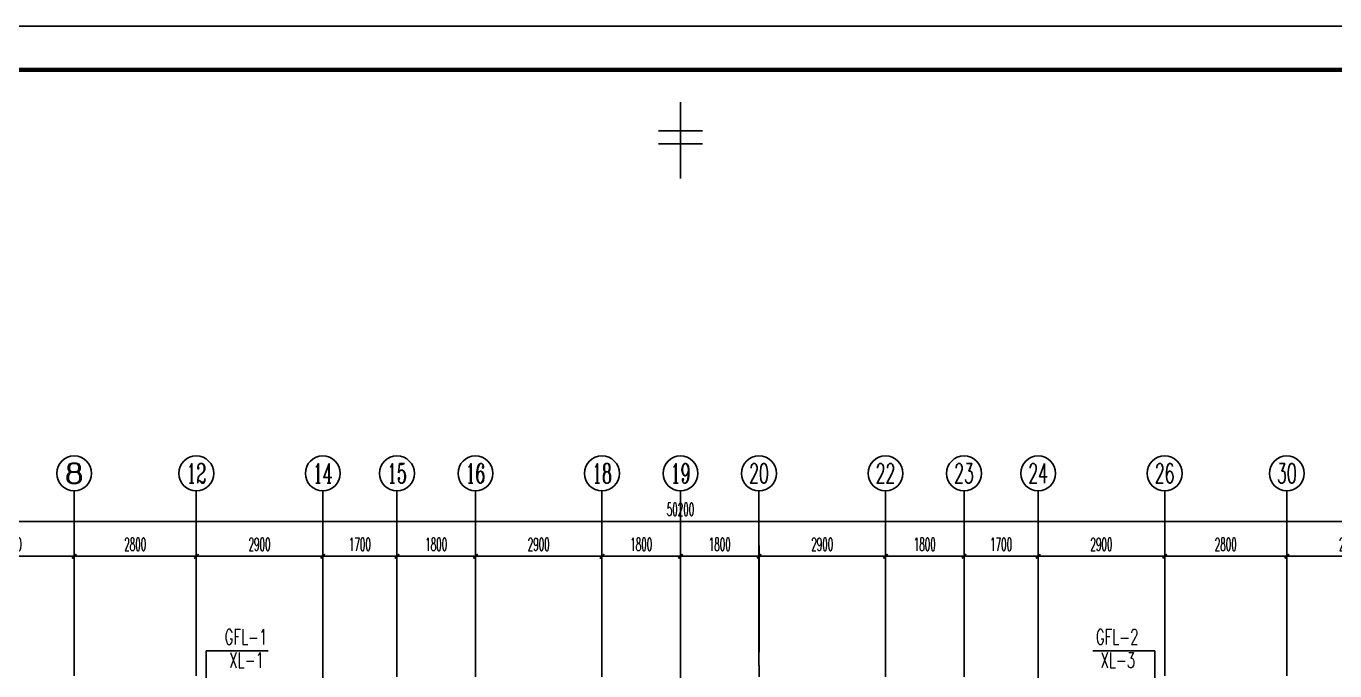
# Model space of a CAD drawing. Extents: x 27938 to 1507990, y 110129 to 923079.
# Drawn here: x 837917 to 867918, y 455457 to 470232 of the extents above; entities that cross this region are included whole.
import ezdxf
from ezdxf.enums import TextEntityAlignment as Align

# ---------------------------------------------------------------- set-up
doc = ezdxf.new("R2010")
doc.units = 0
doc.header["$LTSCALE"] = 1000
doc.header["$MEASUREMENT"] = 0
doc.linetypes.add('DOTE', pattern=[2.42, 2, -0.2, 0.02, -0.2])
for name, color, linetype in [('AXIS', 3, 'Continuous'), ('AXIS_TEXT', 7, 'Continuous'), ('DIM_不分区消火栓', 1, 'Continuous'), ('DIM_管井排水', 5, 'Continuous'), ('DOTE', 1, 'Continuous'), ('图框', 140, 'Continuous')]:
    doc.layers.add(name, color=color, linetype=linetype)
doc.layers.add('yichutu', color=7, linetype='Continuous', true_color=0xffffff, plot=False)
doc.styles.add('_TCH_AXIS', font='COMPLEX', dxfattribs={"bigfont": 'GBCBIG'})
doc.styles.add('_TCH_DIM_T3', font='SIMPLEX.shx', dxfattribs={"width": 0.494118, "bigfont": 'GBCBIG.shx'})
doc.styles.add('_TWT_SERIAL', font='SIMPLEX', dxfattribs={"width": 0.8, "height": 3.5, "bigfont": 'HZTXT'})
doc.styles.add('COMPLEX', font='COMPLEX')
doc.dimstyles.new('_TCH_ARCH&&100', dxfattribs={"dimtxt": 297.5, "dimasz": 100, "dimexe": 250, "dimexo": 300, "dimgap": 126.25, "dimtad": 1, "dimdec": 0, "dimzin": 0, "dimdsep": 46, "dimtxsty": '_TCH_DIM_T3', "dimblk": 'ARCHTICK', "dimcen": 0.09, "dimclrt": 4, "dimazin": 2, "dimtfac": 1, "dimtdec": 0, "dimtix": 1, "dimtmove": 2, "dimatfit": 3, "dimfxl": 100, "dimtolj": 1, "dimtzin": 0, "dimarcsym": 0})

# ---------------------------------------------------------------- blocks, each defined once
blk = doc.blocks.new('TK')
at = {"layer": '图框'}
blk.add_lwpolyline([(465375, 548714), (549475, 548714), (549475, 489314), (465375, 489314)], close=True, dxfattribs=at)
blk.add_lwpolyline([(465375, 548714), (549475, 548714), (549475, 489314), (465375, 489314)], close=True, dxfattribs=at)
at = {"layer": '图框', "const_width": 100}
blk.add_lwpolyline([(548475, 490314), (548475, 547714), (467875, 547714), (467875, 490314)], close=True, dxfattribs=at)
blk = doc.blocks.new('yct-841-594-84100-59399.9999999999-100-1000.0')
at = {"layer": 'yichutu', "color": 7, "true_color": 0xffffff}
blk.add_lwpolyline([(0, 0), (0, 59400), (84100, 59400), (84100, 0)], close=True, dxfattribs=at)
blk = doc.blocks.new('GDGDGDSDA')
at = {"layer": 'DOTE', "color": 0, "linetype": 'DOTE', "ltscale": 0.3}
for p, q in [((430435, 370059), (430435, 376108)), ((433235, 370059), (433235, 376108)), ((436135, 370658), (436135, 376108)), ((437835, 367858), (437835, 376108)), ((439635, 367858), (439635, 376108)), ((442535, 367858), (442535, 376108)), ((444335, 376108), (444335, 359558)), ((446135, 367858), (446135, 376108)), ((449035, 367858), (449035, 376108)), ((450835, 367858), (450835, 376108)), ((452535, 370658), (452535, 376108)), ((455435, 370059), (455435, 376108)), ((458235, 370059), (458235, 376108))]:
    blk.add_line(p, q, dxfattribs=at)
blk = doc.blocks.new('_ArchTick')
at = {"color": 0, "linetype": 'ByBlock', "const_width": 0.4}
blk.add_lwpolyline([(-0.5, -0.5), (0.5, 0.5)], dxfattribs=at)
blk = doc.blocks.new('*D1012')
at = {"layer": 'AXIS', "color": 0, "lineweight": -2}
for p, q in [((866817, 455882), (866817, 458332)), ((869717, 455882), (869717, 458332)), ((866817, 458082), (869717, 458082))]:
    blk.add_line(p, q, dxfattribs=at)
at = {"layer": 'Defpoints', "color": 0}
for p in [(869717, 458082), (866817, 455582), (869717, 455582)]:
    blk.add_point(p, dxfattribs=at)
at = {"layer": 'AXIS', "color": 0, "lineweight": -2, "xscale": 100, "yscale": 100, "zscale": 100, "rotation": 180}
blk.add_blockref('_ArchTick', (866817, 458082), dxfattribs=at)
at = {"layer": 'AXIS', "color": 0, "lineweight": -2, "xscale": 100, "yscale": 100, "zscale": 100}
blk.add_blockref('_ArchTick', (869717, 458082), dxfattribs=at)
at = {"layer": 'AXIS', "color": 4, "insert": (868267, 458357), "char_height": 297.5, "attachment_point": 5, "style": '_TCH_DIM_T3'}
blk.add_mtext('\\A1;2900', dxfattribs=at)
blk = doc.blocks.new('*D1013')
at = {"layer": 'AXIS', "color": 0, "lineweight": -2}
for p, q in [((864017, 455882), (864017, 458332)), ((866817, 455882), (866817, 458332)), ((864017, 458082), (866817, 458082))]:
    blk.add_line(p, q, dxfattribs=at)
at = {"layer": 'Defpoints', "color": 0}
for p in [(866817, 458082), (864017, 455582), (866817, 455582)]:
    blk.add_point(p, dxfattribs=at)
at = {"layer": 'AXIS', "color": 0, "lineweight": -2, "xscale": 100, "yscale": 100, "zscale": 100, "rotation": 180}
blk.add_blockref('_ArchTick', (864017, 458082), dxfattribs=at)
at = {"layer": 'AXIS', "color": 0, "lineweight": -2, "xscale": 100, "yscale": 100, "zscale": 100}
blk.add_blockref('_ArchTick', (866817, 458082), dxfattribs=at)
at = {"layer": 'AXIS', "color": 4, "insert": (865417, 458357), "char_height": 297.5, "attachment_point": 5, "style": '_TCH_DIM_T3'}
blk.add_mtext('\\A1;2800', dxfattribs=at)
blk = doc.blocks.new('*D1014')
at = {"layer": 'AXIS', "color": 0, "lineweight": -2}
for p, q in [((861117, 455882), (861117, 458332)), ((864017, 455882), (864017, 458332)), ((861117, 458082), (864017, 458082))]:
    blk.add_line(p, q, dxfattribs=at)
at = {"layer": 'Defpoints', "color": 0}
for p in [(864017, 458082), (861117, 455582), (864017, 455582)]:
    blk.add_point(p, dxfattribs=at)
at = {"layer": 'AXIS', "color": 0, "lineweight": -2, "xscale": 100, "yscale": 100, "zscale": 100, "rotation": 180}
blk.add_blockref('_ArchTick', (861117, 458082), dxfattribs=at)
at = {"layer": 'AXIS', "color": 0, "lineweight": -2, "xscale": 100, "yscale": 100, "zscale": 100}
blk.add_blockref('_ArchTick', (864017, 458082), dxfattribs=at)
at = {"layer": 'AXIS', "color": 4, "insert": (862567, 458357), "char_height": 297.5, "attachment_point": 5, "style": '_TCH_DIM_T3'}
blk.add_mtext('\\A1;2900', dxfattribs=at)
blk = doc.blocks.new('*D1015')
at = {"layer": 'AXIS', "color": 0, "lineweight": -2}
for p, q in [((859417, 455882), (859417, 458332)), ((861117, 455882), (861117, 458332)), ((859417, 458082), (861117, 458082))]:
    blk.add_line(p, q, dxfattribs=at)
at = {"layer": 'Defpoints', "color": 0}
for p in [(861117, 458082), (859417, 455582), (861117, 455582)]:
    blk.add_point(p, dxfattribs=at)
at = {"layer": 'AXIS', "color": 0, "lineweight": -2, "xscale": 100, "yscale": 100, "zscale": 100, "rotation": 180}
blk.add_blockref('_ArchTick', (859417, 458082), dxfattribs=at)
at = {"layer": 'AXIS', "color": 0, "lineweight": -2, "xscale": 100, "yscale": 100, "zscale": 100}
blk.add_blockref('_ArchTick', (861117, 458082), dxfattribs=at)
at = {"layer": 'AXIS', "color": 4, "insert": (860267, 458357), "char_height": 297.5, "attachment_point": 5, "style": '_TCH_DIM_T3'}
blk.add_mtext('\\A1;1700', dxfattribs=at)
blk = doc.blocks.new('*D1016')
at = {"layer": 'AXIS', "color": 0, "lineweight": -2}
for p, q in [((857617, 455882), (857617, 458332)), ((859417, 455882), (859417, 458332)), ((857617, 458082), (859417, 458082))]:
    blk.add_line(p, q, dxfattribs=at)
at = {"layer": 'Defpoints', "color": 0}
for p in [(859417, 458082), (857617, 455582), (859417, 455582)]:
    blk.add_point(p, dxfattribs=at)
at = {"layer": 'AXIS', "color": 0, "lineweight": -2, "xscale": 100, "yscale": 100, "zscale": 100, "rotation": 180}
blk.add_blockref('_ArchTick', (857617, 458082), dxfattribs=at)
at = {"layer": 'AXIS', "color": 0, "lineweight": -2, "xscale": 100, "yscale": 100, "zscale": 100}
blk.add_blockref('_ArchTick', (859417, 458082), dxfattribs=at)
at = {"layer": 'AXIS', "color": 4, "insert": (858517, 458357), "char_height": 297.5, "attachment_point": 5, "style": '_TCH_DIM_T3'}
blk.add_mtext('\\A1;1800', dxfattribs=at)
blk = doc.blocks.new('*D1017')
at = {"layer": 'AXIS', "color": 0, "lineweight": -2}
for p, q in [((854717, 455882), (854717, 458332)), ((857617, 455882), (857617, 458332)), ((854717, 458082), (857617, 458082))]:
    blk.add_line(p, q, dxfattribs=at)
at = {"layer": 'Defpoints', "color": 0}
for p in [(857617, 458082), (854717, 455582), (857617, 455582)]:
    blk.add_point(p, dxfattribs=at)
at = {"layer": 'AXIS', "color": 0, "lineweight": -2, "xscale": 100, "yscale": 100, "zscale": 100, "rotation": 180}
blk.add_blockref('_ArchTick', (854717, 458082), dxfattribs=at)
at = {"layer": 'AXIS', "color": 0, "lineweight": -2, "xscale": 100, "yscale": 100, "zscale": 100}
blk.add_blockref('_ArchTick', (857617, 458082), dxfattribs=at)
at = {"layer": 'AXIS', "color": 4, "insert": (856167, 458357), "char_height": 297.5, "attachment_point": 5, "style": '_TCH_DIM_T3'}
blk.add_mtext('\\A1;2900', dxfattribs=at)
blk = doc.blocks.new('*D1018')
at = {"layer": 'AXIS', "color": 0, "lineweight": -2}
for p, q in [((852917, 455882), (852917, 458332)), ((854717, 455882), (854717, 458332)), ((852917, 458082), (854717, 458082))]:
    blk.add_line(p, q, dxfattribs=at)
at = {"layer": 'Defpoints', "color": 0}
for p in [(854717, 458082), (852917, 455582), (854717, 455582)]:
    blk.add_point(p, dxfattribs=at)
at = {"layer": 'AXIS', "color": 0, "lineweight": -2, "xscale": 100, "yscale": 100, "zscale": 100, "rotation": 180}
blk.add_blockref('_ArchTick', (852917, 458082), dxfattribs=at)
at = {"layer": 'AXIS', "color": 0, "lineweight": -2, "xscale": 100, "yscale": 100, "zscale": 100}
blk.add_blockref('_ArchTick', (854717, 458082), dxfattribs=at)
at = {"layer": 'AXIS', "color": 4, "insert": (853817, 458357), "char_height": 297.5, "attachment_point": 5, "style": '_TCH_DIM_T3'}
blk.add_mtext('\\A1;1800', dxfattribs=at)
blk = doc.blocks.new('*D1024')
at = {"layer": 'AXIS', "color": 0, "lineweight": -2}
for p, q in [((836117, 455882), (836117, 458332)), ((839017, 455882), (839017, 458332)), ((836117, 458082), (839017, 458082))]:
    blk.add_line(p, q, dxfattribs=at)
at = {"layer": 'Defpoints', "color": 0}
for p in [(839017, 458082), (836117, 455582), (839017, 455582)]:
    blk.add_point(p, dxfattribs=at)
at = {"layer": 'AXIS', "color": 0, "lineweight": -2, "xscale": 100, "yscale": 100, "zscale": 100, "rotation": 180}
blk.add_blockref('_ArchTick', (836117, 458082), dxfattribs=at)
at = {"layer": 'AXIS', "color": 0, "lineweight": -2, "xscale": 100, "yscale": 100, "zscale": 100}
blk.add_blockref('_ArchTick', (839017, 458082), dxfattribs=at)
at = {"layer": 'AXIS', "color": 4, "insert": (837567, 458357), "char_height": 297.5, "attachment_point": 5, "style": '_TCH_DIM_T3'}
blk.add_mtext('\\A1;2900', dxfattribs=at)
blk = doc.blocks.new('*D1025')
at = {"layer": 'AXIS', "color": 0, "lineweight": -2}
for p, q in [((839017, 455882), (839017, 458332)), ((841817, 455882), (841817, 458332)), ((839017, 458082), (841817, 458082))]:
    blk.add_line(p, q, dxfattribs=at)
at = {"layer": 'Defpoints', "color": 0}
for p in [(841817, 458082), (839017, 455582), (841817, 455582)]:
    blk.add_point(p, dxfattribs=at)
at = {"layer": 'AXIS', "color": 0, "lineweight": -2, "xscale": 100, "yscale": 100, "zscale": 100, "rotation": 180}
blk.add_blockref('_ArchTick', (839017, 458082), dxfattribs=at)
at = {"layer": 'AXIS', "color": 0, "lineweight": -2, "xscale": 100, "yscale": 100, "zscale": 100}
blk.add_blockref('_ArchTick', (841817, 458082), dxfattribs=at)
at = {"layer": 'AXIS', "color": 4, "insert": (840417, 458357), "char_height": 297.5, "attachment_point": 5, "style": '_TCH_DIM_T3'}
blk.add_mtext('\\A1;2800', dxfattribs=at)
blk = doc.blocks.new('*D1026')
at = {"layer": 'AXIS', "color": 0, "lineweight": -2}
for p, q in [((841817, 455882), (841817, 458332)), ((844717, 455882), (844717, 458332)), ((841817, 458082), (844717, 458082))]:
    blk.add_line(p, q, dxfattribs=at)
at = {"layer": 'Defpoints', "color": 0}
for p in [(844717, 458082), (841817, 455582), (844717, 455582)]:
    blk.add_point(p, dxfattribs=at)
at = {"layer": 'AXIS', "color": 0, "lineweight": -2, "xscale": 100, "yscale": 100, "zscale": 100, "rotation": 180}
blk.add_blockref('_ArchTick', (841817, 458082), dxfattribs=at)
at = {"layer": 'AXIS', "color": 0, "lineweight": -2, "xscale": 100, "yscale": 100, "zscale": 100}
blk.add_blockref('_ArchTick', (844717, 458082), dxfattribs=at)
at = {"layer": 'AXIS', "color": 4, "insert": (843267, 458357), "char_height": 297.5, "attachment_point": 5, "style": '_TCH_DIM_T3'}
blk.add_mtext('\\A1;2900', dxfattribs=at)
blk = doc.blocks.new('*D1027')
at = {"layer": 'AXIS', "color": 0, "lineweight": -2}
for p, q in [((844717, 455882), (844717, 458332)), ((846417, 455882), (846417, 458332)), ((844717, 458082), (846417, 458082))]:
    blk.add_line(p, q, dxfattribs=at)
at = {"layer": 'Defpoints', "color": 0}
for p in [(846417, 458082), (844717, 455582), (846417, 455582)]:
    blk.add_point(p, dxfattribs=at)
at = {"layer": 'AXIS', "color": 0, "lineweight": -2, "xscale": 100, "yscale": 100, "zscale": 100, "rotation": 180}
blk.add_blockref('_ArchTick', (844717, 458082), dxfattribs=at)
at = {"layer": 'AXIS', "color": 0, "lineweight": -2, "xscale": 100, "yscale": 100, "zscale": 100}
blk.add_blockref('_ArchTick', (846417, 458082), dxfattribs=at)
at = {"layer": 'AXIS', "color": 4, "insert": (845567, 458357), "char_height": 297.5, "attachment_point": 5, "style": '_TCH_DIM_T3'}
blk.add_mtext('\\A1;1700', dxfattribs=at)
blk = doc.blocks.new('*D1028')
at = {"layer": 'AXIS', "color": 0, "lineweight": -2}
for p, q in [((846417, 455882), (846417, 458332)), ((848217, 455882), (848217, 458332)), ((846417, 458082), (848217, 458082))]:
    blk.add_line(p, q, dxfattribs=at)
at = {"layer": 'Defpoints', "color": 0}
for p in [(848217, 458082), (846417, 455582), (848217, 455582)]:
    blk.add_point(p, dxfattribs=at)
at = {"layer": 'AXIS', "color": 0, "lineweight": -2, "xscale": 100, "yscale": 100, "zscale": 100, "rotation": 180}
blk.add_blockref('_ArchTick', (846417, 458082), dxfattribs=at)
at = {"layer": 'AXIS', "color": 0, "lineweight": -2, "xscale": 100, "yscale": 100, "zscale": 100}
blk.add_blockref('_ArchTick', (848217, 458082), dxfattribs=at)
at = {"layer": 'AXIS', "color": 4, "insert": (847317, 458357), "char_height": 297.5, "attachment_point": 5, "style": '_TCH_DIM_T3'}
blk.add_mtext('\\A1;1800', dxfattribs=at)
blk = doc.blocks.new('*D1029')
at = {"layer": 'AXIS', "color": 0, "lineweight": -2}
for p, q in [((848217, 455882), (848217, 458332)), ((851117, 455882), (851117, 458332)), ((848217, 458082), (851117, 458082))]:
    blk.add_line(p, q, dxfattribs=at)
at = {"layer": 'Defpoints', "color": 0}
for p in [(851117, 458082), (848217, 455582), (851117, 455582)]:
    blk.add_point(p, dxfattribs=at)
at = {"layer": 'AXIS', "color": 0, "lineweight": -2, "xscale": 100, "yscale": 100, "zscale": 100, "rotation": 180}
blk.add_blockref('_ArchTick', (848217, 458082), dxfattribs=at)
at = {"layer": 'AXIS', "color": 0, "lineweight": -2, "xscale": 100, "yscale": 100, "zscale": 100}
blk.add_blockref('_ArchTick', (851117, 458082), dxfattribs=at)
at = {"layer": 'AXIS', "color": 4, "insert": (849667, 458357), "char_height": 297.5, "attachment_point": 5, "style": '_TCH_DIM_T3'}
blk.add_mtext('\\A1;2900', dxfattribs=at)
blk = doc.blocks.new('*D1030')
at = {"layer": 'AXIS', "color": 0, "lineweight": -2}
for p, q in [((851117, 455882), (851117, 458332)), ((852917, 455882), (852917, 458332)), ((851117, 458082), (852917, 458082))]:
    blk.add_line(p, q, dxfattribs=at)
at = {"layer": 'Defpoints', "color": 0}
for p in [(852917, 458082), (851117, 455582), (852917, 455582)]:
    blk.add_point(p, dxfattribs=at)
at = {"layer": 'AXIS', "color": 0, "lineweight": -2, "xscale": 100, "yscale": 100, "zscale": 100, "rotation": 180}
blk.add_blockref('_ArchTick', (851117, 458082), dxfattribs=at)
at = {"layer": 'AXIS', "color": 0, "lineweight": -2, "xscale": 100, "yscale": 100, "zscale": 100}
blk.add_blockref('_ArchTick', (852917, 458082), dxfattribs=at)
at = {"layer": 'AXIS', "color": 4, "insert": (852017, 458357), "char_height": 297.5, "attachment_point": 5, "style": '_TCH_DIM_T3'}
blk.add_mtext('\\A1;1800', dxfattribs=at)
blk = doc.blocks.new('*D1031')
at = {"layer": 'AXIS', "color": 0, "lineweight": -2}
for p, q in [((827817, 455882), (827817, 459132)), ((878017, 455882), (878017, 459132)), ((827817, 458882), (878017, 458882))]:
    blk.add_line(p, q, dxfattribs=at)
at = {"layer": 'Defpoints', "color": 0}
for p in [(878017, 458882), (827817, 455582), (878017, 455582)]:
    blk.add_point(p, dxfattribs=at)
at = {"layer": 'AXIS', "color": 0, "lineweight": -2, "xscale": 100, "yscale": 100, "zscale": 100, "rotation": 180}
blk.add_blockref('_ArchTick', (827817, 458882), dxfattribs=at)
at = {"layer": 'AXIS', "color": 0, "lineweight": -2, "xscale": 100, "yscale": 100, "zscale": 100}
blk.add_blockref('_ArchTick', (878017, 458882), dxfattribs=at)
at = {"layer": 'AXIS', "color": 4, "insert": (852917, 459157), "char_height": 297.5, "attachment_point": 5, "style": '_TCH_DIM_T3'}
blk.add_mtext('\\A1;50200', dxfattribs=at)
blk = doc.blocks.new('_AXISO')
blk.add_circle((0, 0), 0.5)
at = {"layer": 'AXIS_TEXT', "style": 'COMPLEX', "width": 1.041667}
blk.add_attdef('A', text='', height=0.56, dxfattribs=at).set_placement((-0.25, -0.28), (0.25, -0.28), align=Align.FIT)

msp = doc.modelspace()

# ---------------------------------------------------------------- linework, layer by layer
at = {"color": 8}
for p, q in [((852916.6, 468493.2), (852916.6, 466742.2)), ((852916.6, 468493.2), (852916.6, 466742.2)), ((852409.2, 467836.6), (853424, 467836.6)), ((852409.2, 467836.6), (853424, 467836.6)), ((852409.2, 467533.3), (853424, 467533.3)), ((852409.2, 467533.3), (853424, 467533.3))]:
    msp.add_line(p, q, dxfattribs=at)
at = {"layer": 'AXIS', "color": 8}
for p, q in [((839016.6, 455582.1), (839016.6, 459582.1)), ((841816.6, 455582.1), (841816.6, 459582.1)), ((844716.6, 455582.1), (844716.6, 459582.1)), ((846416.6, 455582.1), (846416.6, 459582.1)), ((848216.6, 455582.1), (848216.6, 459582.1)), ((851116.6, 455582.1), (851116.6, 459582.1)), ((852916.6, 455582.1), (852916.6, 459582.1)), ((854716.6, 455582.1), (854716.6, 459582.1)), ((857616.6, 455582.1), (857616.6, 459582.1)), ((859416.6, 455582.1), (859416.6, 459582.1)), ((861116.6, 455582.1), (861116.6, 459582.1)), ((864016.6, 455582.1), (864016.6, 459582.1)), ((866816.6, 455582.1), (866816.6, 459582.1))]:
    msp.add_line(p, q, dxfattribs=at)
at = {"layer": 'DIM_管井排水'}
for p, q in [((842041.6, 452157.1), (842041.6, 455918.8)), ((842041.6, 455918.8), (843465.1, 455918.8)), ((863791.6, 455918.8), (862369, 455918.8)), ((863791.6, 452157.1), (863791.6, 455918.8))]:
    msp.add_line(p, q, dxfattribs=at)

# ---------------------------------------------------------------- block references
msp.add_blockref('TK', (348239.1, -78481.8))
at = {"layer": 'AXIS', "color": 8}
ref = msp.add_blockref('_AXISO', (839016.6, 459982.1), dxfattribs=dict(at, xscale=800, yscale=800, zscale=800))
ref.add_attrib('A', '8', dxfattribs={"layer": 'AXIS_TEXT', "color": 8, "ltscale": 0.5, "height": 452.5, "style": '_TCH_AXIS', "width": 1.5}).set_placement((838790.3, 459755.8), (839242.9, 459755.8), align=Align.FIT)
ref = msp.add_blockref('_AXISO', (841816.6, 459982.1), dxfattribs=dict(at, xscale=800, yscale=800, zscale=800))
ref.add_attrib('A', '12', dxfattribs={"layer": 'AXIS_TEXT', "color": 8, "ltscale": 0.5, "height": 452.55, "style": '_TCH_AXIS', "width": 0.724138}).set_placement((841590.3, 459755.8), (842042.9, 459755.8), align=Align.FIT)
ref = msp.add_blockref('_AXISO', (844716.6, 459982.1), dxfattribs=dict(at, xscale=800, yscale=800, zscale=800))
ref.add_attrib('A', '14', dxfattribs={"layer": 'AXIS_TEXT', "color": 8, "ltscale": 0.5, "height": 452.55, "style": '_TCH_AXIS', "width": 0.677419}).set_placement((844490.3, 459755.8), (844942.9, 459755.8), align=Align.FIT)
ref = msp.add_blockref('_AXISO', (846416.6, 459982.1), dxfattribs=dict(at, xscale=800, yscale=800, zscale=800))
ref.add_attrib('A', '15', dxfattribs={"layer": 'AXIS_TEXT', "color": 8, "ltscale": 0.5, "height": 452.55, "style": '_TCH_AXIS', "width": 0.724138}).set_placement((846190.3, 459755.8), (846642.9, 459755.8), align=Align.FIT)
ref = msp.add_blockref('_AXISO', (848216.6, 459982.1), dxfattribs=dict(at, xscale=800, yscale=800, zscale=800))
ref.add_attrib('A', '16', dxfattribs={"layer": 'AXIS_TEXT', "color": 8, "ltscale": 0.5, "height": 452.55, "style": '_TCH_AXIS', "width": 0.724138}).set_placement((847990.3, 459755.8), (848442.9, 459755.8), align=Align.FIT)
ref = msp.add_blockref('_AXISO', (851116.6, 459982.1), dxfattribs=dict(at, xscale=800, yscale=800, zscale=800))
ref.add_attrib('A', '18', dxfattribs={"layer": 'AXIS_TEXT', "color": 8, "ltscale": 0.5, "height": 452.55, "style": '_TCH_AXIS', "width": 0.724138}).set_placement((850890.3, 459755.8), (851342.9, 459755.8), align=Align.FIT)
ref = msp.add_blockref('_AXISO', (852916.6, 459982.1), dxfattribs=dict(at, xscale=800, yscale=800, zscale=800))
ref.add_attrib('A', '19', dxfattribs={"layer": 'AXIS_TEXT', "color": 8, "ltscale": 0.5, "height": 452.55, "style": '_TCH_AXIS', "width": 0.724138}).set_placement((852690.3, 459755.8), (853142.9, 459755.8), align=Align.FIT)
ref = msp.add_blockref('_AXISO', (854716.6, 459982.1), dxfattribs=dict(at, xscale=800, yscale=800, zscale=800))
ref.add_attrib('A', '20', dxfattribs={"layer": 'AXIS_TEXT', "color": 8, "ltscale": 0.5, "height": 452.55, "style": '_TCH_AXIS', "width": 0.617647}).set_placement((854490.3, 459755.8), (854942.9, 459755.8), align=Align.FIT)
ref = msp.add_blockref('_AXISO', (857616.6, 459982.1), dxfattribs=dict(at, xscale=800, yscale=800, zscale=800))
ref.add_attrib('A', '22', dxfattribs={"layer": 'AXIS_TEXT', "color": 8, "ltscale": 0.5, "height": 452.55, "style": '_TCH_AXIS', "width": 0.617647}).set_placement((857390.3, 459755.8), (857842.9, 459755.8), align=Align.FIT)
ref = msp.add_blockref('_AXISO', (859416.6, 459982.1), dxfattribs=dict(at, xscale=800, yscale=800, zscale=800))
ref.add_attrib('A', '23', dxfattribs={"layer": 'AXIS_TEXT', "color": 8, "ltscale": 0.5, "height": 452.55, "style": '_TCH_AXIS', "width": 0.617647}).set_placement((859190.3, 459755.8), (859642.9, 459755.8), align=Align.FIT)
ref = msp.add_blockref('_AXISO', (861116.6, 459982.1), dxfattribs=dict(at, xscale=800, yscale=800, zscale=800))
ref.add_attrib('A', '24', dxfattribs={"layer": 'AXIS_TEXT', "color": 8, "ltscale": 0.5, "height": 452.55, "style": '_TCH_AXIS', "width": 0.583333}).set_placement((860890.3, 459755.8), (861342.9, 459755.8), align=Align.FIT)
ref = msp.add_blockref('_AXISO', (864016.6, 459982.1), dxfattribs=dict(at, xscale=800, yscale=800, zscale=800))
ref.add_attrib('A', '26', dxfattribs={"layer": 'AXIS_TEXT', "color": 8, "ltscale": 0.5, "height": 452.55, "style": '_TCH_AXIS', "width": 0.617647}).set_placement((863790.3, 459755.8), (864242.9, 459755.8), align=Align.FIT)
ref = msp.add_blockref('_AXISO', (866816.6, 459982.1), dxfattribs=dict(at, xscale=800, yscale=800, zscale=800))
ref.add_attrib('A', '30', dxfattribs={"layer": 'AXIS_TEXT', "color": 8, "ltscale": 0.5, "height": 452.55, "style": '_TCH_AXIS', "width": 0.636364}).set_placement((866590.3, 459755.8), (867042.9, 459755.8), align=Align.FIT)
at = {"layer": 'DOTE', "color": 169}
msp.add_blockref('GDGDGDSDA', (408581.8, 79473.8), dxfattribs=at)
at = {"layer": 'yichutu'}
msp.add_blockref('yct-841-594-84100-59399.9999999999-100-1000.0', (813614.1, 410831.9), dxfattribs=at)

# ---------------------------------------------------------------- texts
at = {"layer": 'DIM_不分区消火栓', "color": 7, "style": '_TWT_SERIAL', "width": 0.64}
for s, p in [('XL-1', (842570.2, 455527)), ('XL-3', (862543.6, 455527))]:
    msp.add_text(s, height=350, dxfattribs=at).set_placement(p)
at = {"layer": 'DIM_管井排水', "color": 7, "style": '_TWT_SERIAL', "width": 0.64}
for s, p in [('GFL-1', (842467.1, 456058.8)), ('GFL-2', (862439, 456058.8))]:
    msp.add_text(s, height=350, dxfattribs=at).set_placement(p)

# ---------------------------------------------------------------- dimensions: what is measured, and where the dimension line sits
at = {"layer": 'AXIS', "color": 8}
for p1, p2, distance, picture, middle in [((827816.6, 455582.1), (878016.6, 455582.1), 3300, '*D1031', (852916.6, 459157.1)), ((836116.6, 455582.1), (839016.6, 455582.1), 2500, '*D1024', (837566.6, 458357.1)), ((839016.6, 455582.1), (841816.6, 455582.1), 2500, '*D1025', (840416.6, 458357.1)), ((841816.6, 455582.1), (844716.6, 455582.1), 2500, '*D1026', (843266.6, 458357.1)), ((844716.6, 455582.1), (846416.6, 455582.1), 2500, '*D1027', (845566.6, 458357.1)), ((846416.6, 455582.1), (848216.6, 455582.1), 2500, '*D1028', (847316.6, 458357.1)), ((848216.6, 455582.1), (851116.6, 455582.1), 2500, '*D1029', (849666.6, 458357.1)), ((851116.6, 455582.1), (852916.6, 455582.1), 2500, '*D1030', (852016.6, 458357.1)), ((852916.6, 455582.1), (854716.6, 455582.1), 2500, '*D1018', (853816.6, 458357.1)), ((854716.6, 455582.1), (857616.6, 455582.1), 2500, '*D1017', (856166.6, 458357.1)), ((857616.6, 455582.1), (859416.6, 455582.1), 2500, '*D1016', (858516.6, 458357.1)), ((859416.6, 455582.1), (861116.6, 455582.1), 2500, '*D1015', (860266.6, 458357.1)), ((861116.6, 455582.1), (864016.6, 455582.1), 2500, '*D1014', (862566.6, 458357.1)), ((864016.6, 455582.1), (866816.6, 455582.1), 2500, '*D1013', (865416.6, 458357.1)), ((866816.6, 455582.1), (869716.6, 455582.1), 2500, '*D1012', (868266.6, 458357.1))]:
    dim = msp.add_aligned_dim(p1=p1, p2=p2, distance=distance, dimstyle='_TCH_ARCH&&100', dxfattribs=at)
    dim.commit()
    dim.dimension.update_dxf_attribs({"geometry": picture, "text_midpoint": middle})

doc.saveas('drawing.dxf')
